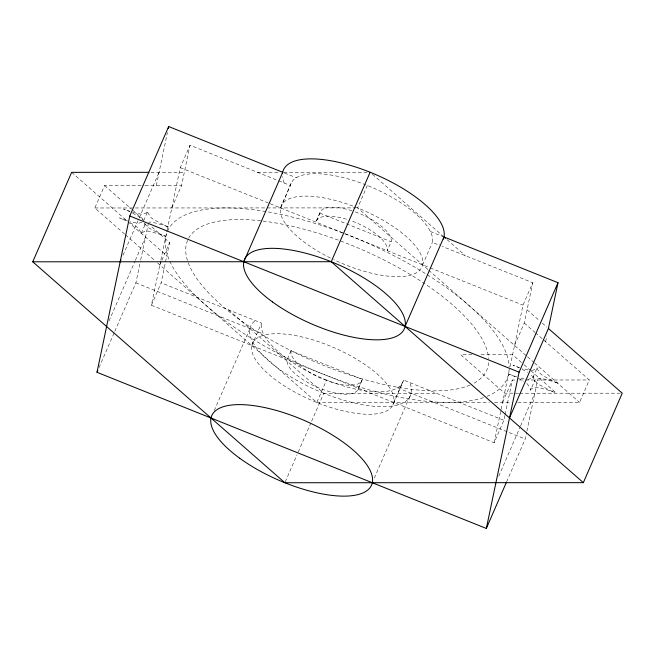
<?xml version="1.0" encoding="UTF-8"?>
<svg xmlns="http://www.w3.org/2000/svg" width="655" height="655" viewBox="0 0 655 655"><rect width="100%" height="100%" fill="white"/><g stroke="black" fill="none" stroke-linecap="round" stroke-linejoin="round"><path stroke-width="0.49" stroke-dasharray="3.27 2.46" d="M114.822 331.291L135.896 282.837L140.489 260.944M140.694 259.945L148.267 223.83M156.299 185.545L167.418 132.515M504.915 415.475L503.9 420.305L494.148 442.731L151.395 305.246L160.688 260.952M160.901 259.945L166.976 230.953M167.189 229.954L180.248 167.655L189.999 145.23L277.728 180.42M151.395 305.246L161.146 282.829L169.596 242.53L150.552 225.836M171.798 207.954L181.55 185.537L189.999 145.23M494.148 442.731L500.952 410.292M501.157 409.31L509.312 370.435M510.147 366.432L523.001 305.132L532.752 282.714L442.256 246.419M505.111 414.5L512.349 380.006L515.379 380.006M514.552 345.439L524.303 323.013L532.752 282.714M506.593 481.867L525.228 438.997L526.685 432.03M526.898 431.039L537.599 379.998M545.631 341.705L546.819 336.04M291.098 183.31L281.462 205.474M392.935 404.905A76.676 28.599 23.5 0 0 298.369 336.162A76.676 28.599 23.5 0 0 277.016 380.891A76.676 28.599 23.5 0 0 392.935 404.905L402.8 382.225M124.663 234.113L94.836 207.979L104.587 185.553L144.133 185.545M123.009 255.253L138.811 218.909M139.212 217.984L159.067 172.322M143.691 220.661L147.784 211.18L147.76 211.786A24.522 9.145 23.5 0 0 147.94 212.932L150.675 217.206A12.592 4.7 23.5 0 0 153.483 219.441L164.094 225.091A55.143 20.567 23.5 0 0 167.32 226.515L169.186 227.293L167.312 226.573A55.143 20.567 23.5 0 0 164.037 225.385L152.877 222.307A12.592 4.7 23.5 0 0 149.643 222.119L148.8 222.217M130.099 222.733L135.29 225.754A12.592 4.7 23.5 0 1 138.099 227.997L140.833 232.271A24.522 9.145 23.5 0 1 141.013 233.417L140.981 234.023L145.082 224.542A24.522 9.145 23.5 0 1 145.68 223.707M109.025 320.925L134.963 261.288M135.364 260.354L145.492 237.061M99.02 367.635L114.42 332.224M159.845 264.947L161.474 261.214M161.883 260.281L169.596 242.53M280.643 207.922L290.386 185.504A76.676 28.599 23.5 0 1 367.349 185.48A76.676 28.599 23.5 0 1 432.365 242.448L438.572 244.937A87.099 32.488 23.5 0 0 439.652 244.086M214.267 410.579L249.932 328.573M251.79 345.512L261.533 323.095L161.146 282.829M316.406 220.874L320.295 211.925M351.981 210.787A38.489 14.353 23.5 0 0 319.886 213.153L315.997 222.102A38.489 14.353 23.5 0 1 348.092 219.728M291.033 350.752L287.144 359.693A38.489 14.353 23.5 0 0 319.771 388.292A38.489 14.353 23.5 0 0 358.408 388.284L362.297 379.335L291.033 350.752A38.489 14.353 23.5 0 0 323.66 379.343A38.489 14.353 23.5 0 0 362.297 379.335M367.349 185.48L357.605 207.897L427.977 269.565M157.552 262.933L316.799 402.481L326.55 380.064A76.676 28.599 23.5 0 0 403.505 380.039L503.9 420.305M285.277 481.81L297.034 454.791M298.246 451.991L310.806 423.105M311.616 421.239L323.775 393.287A87.099 32.488 23.5 0 0 409.719 382.528M355.305 211.917A38.489 14.353 23.5 0 1 391.15 241.744L387.261 250.685A38.489 14.353 23.5 0 0 351.416 220.866M357.99 389.504L361.879 380.563M422.614 264.866L432.365 242.448M393.761 402.465L403.505 380.039M374.324 478.06L411.193 393.262M502.598 402.424L512.349 380.006M527.684 379.343A12.592 4.7 23.5 0 0 528.642 379.319L532.613 377.73A24.522 9.145 23.5 0 0 533.203 376.895L537.305 367.414L537.272 368.02A24.522 9.145 23.5 0 0 537.46 369.166L540.195 373.44A12.592 4.7 23.5 0 0 542.995 375.683L553.614 381.333A55.143 20.567 23.5 0 0 556.84 382.757L558.707 383.535L556.84 382.757A55.143 20.567 23.5 0 0 553.549 381.619L542.397 378.541A12.592 4.7 23.5 0 0 539.163 378.361L535.2 379.949A24.522 9.145 23.5 0 0 534.603 380.776L534.39 381.308L534.423 380.702A24.522 9.145 23.5 0 0 534.243 379.564L531.508 375.29A12.592 4.7 23.5 0 0 530.706 374.554M526.817 383.502A12.592 4.7 23.5 0 1 527.611 384.231L530.353 388.505A24.522 9.145 23.5 0 1 530.534 389.651L530.501 390.257L534.603 380.776M498.766 476.16L520.242 426.765M520.643 425.84L534.832 393.221M517.786 402.424L579.56 402.407L589.312 379.982L535.725 333.027M145.082 224.542L144.878 225.033L144.902 224.469A24.522 9.145 23.5 0 0 144.722 223.322M533.203 376.895L533.416 376.363L533.383 376.969A24.522 9.145 23.5 0 0 533.571 378.115L536.306 382.389A12.592 4.7 23.5 0 0 539.106 384.624L549.717 390.274A55.143 20.567 23.5 0 0 552.951 391.698L554.818 392.476L552.935 391.755A55.143 20.567 23.5 0 0 549.66 390.568L538.508 387.49A12.592 4.7 23.5 0 0 535.274 387.302L531.303 388.89A24.522 9.145 23.5 0 0 530.714 389.725M141.914 222.364L139.13 223.077A12.592 4.7 23.5 0 1 135.896 222.897L130.337 221.603M150.937 172.322L184.325 172.314M257.448 172.29L279.677 172.281M283.721 172.281L367.078 172.257M145.148 185.545L181.55 185.537M94.836 207.979L134.332 207.963M135.348 207.963L355.575 207.897M471.911 354.732L460.727 354.74L504.546 393.139L518.67 393.229M481.073 354.732L512.603 354.723L523.37 364.155M519.423 380.006L524.467 380.006M525.482 379.998L589.312 379.982M228.595 309.88L323.775 393.287L436.451 393.254M519.677 393.229L620.219 393.197M316.799 402.481L489.375 402.432M494.459 402.432L510.703 402.424M528.004 369.952L522.289 368.462M524.106 378.901L519.857 377.845M132.768 212.228L139.785 213.948A12.592 4.7 23.5 0 0 143.019 214.128L146.982 212.548A24.522 9.145 23.5 0 0 147.58 211.712M127.447 220.719L124.737 219.818A55.143 20.567 23.5 0 1 121.462 218.631L119.578 217.902L121.453 218.68A55.143 20.567 23.5 0 1 124.679 220.105L125.965 220.702M516.959 376.961L514.257 376.052A55.143 20.567 23.5 0 1 510.982 374.865L509.099 374.144L510.982 374.865A55.143 20.567 23.5 0 1 514.2 376.347L516.836 377.575M129.944 211.319L128.634 210.869A55.143 20.567 23.5 0 1 125.351 209.682L123.476 208.961L125.351 209.682A55.143 20.567 23.5 0 1 128.568 211.156L129.854 211.753M519.464 367.553L518.146 367.103A55.143 20.567 23.5 0 1 514.871 365.924L512.988 365.195L514.863 365.973A55.143 20.567 23.5 0 1 518.089 367.398L519.374 367.995M284.516 173.01L296.281 177.726M430.392 231.518L443.067 236.602M278.653 180.788L290.386 185.504M319.886 213.153L391.15 241.744M180.248 167.655L269.279 203.361M270.22 203.746L429.246 267.527M430.188 267.903L523.001 305.132M135.896 282.837L263.506 334.017M397.618 387.809L525.228 438.997M522.109 369.314L527.512 372.286M518.22 378.262L523.623 381.226M132.588 213.072L139.179 216.813A12.592 4.7 23.5 0 1 141.988 219.048L143.232 220.44M372.433 174.279L443.198 236.291M447.021 239.64L465.304 255.655M527.07 309.79L539.261 320.475M542.307 323.144L546.884 327.148M524.303 323.013L534.963 332.363M428.738 270.237L526.792 356.156M527.553 356.828L533.669 362.19M534.439 362.862L579.56 402.407M524.139 364.827L530.288 370.214M531.058 370.894L556.431 393.123M104.587 185.553L131.409 209.06M132.171 209.731L144.436 220.473M71.649 172.347L127.029 220.882M127.799 221.554L166.828 255.753M125.432 234.785L154.498 260.256M144.706 223.486L146.785 226.147A12.592 4.7 23.5 0 0 149.594 228.39L160.205 234.04A55.143 20.567 23.5 0 0 163.431 235.464L165.297 236.242L163.431 235.464A55.143 20.567 23.5 0 0 160.139 234.326L148.988 231.248A12.592 4.7 23.5 0 0 145.754 231.068L141.791 232.656A24.522 9.145 23.5 0 0 141.193 233.483M488.581 362.682A163.038 60.809 23.5 0 1 471.788 384.313M470.036 385.099A163.038 60.809 23.5 0 1 223.511 306.982A163.038 60.809 23.5 0 1 281.83 224.067A163.038 60.809 23.5 0 1 488.614 358.678M509.164 368.847A185.119 69.045 23.5 0 1 487.099 396.3M483.529 397.61A185.119 69.045 23.5 0 1 203.705 303.355A185.119 69.045 23.5 0 1 278.768 213.98A185.119 69.045 23.5 0 1 509.172 367.078M531.573 370.394A12.592 4.7 23.5 0 0 532.54 370.37L536.502 368.781A24.522 9.145 23.5 0 0 537.1 367.954M323.775 393.287A87.099 32.488 23.5 0 1 255.327 320.606M326.55 380.064A76.676 28.599 23.5 0 1 261.533 323.095M284.18 183.007A87.099 32.488 23.5 0 1 282.485 176.555M330.382 258.029A76.676 28.599 23.5 0 1 302.512 196.181A76.676 28.599 23.5 0 1 420.584 253.829A76.676 28.599 23.5 0 1 333.747 259.675"/><path stroke-width="0.98" d="M506.184 482.8L486.329 528.462L96.997 372.294L129.772 216.003L168.671 126.538L282.706 172.281L243.807 261.738M168.253 128.536L168.671 126.538M486.329 528.462L519.104 372.163L558.003 282.706L443.967 236.963L405.068 326.427M509.508 417.939L548.407 328.482L558.003 282.706M548.407 328.482L622.25 393.197L583.351 482.653L284.876 482.743L32.75 261.803L71.649 172.347L148.906 172.322M120.168 261.779L120.978 259.912M96.997 372.294L97.808 370.427M32.75 261.803L331.225 261.713L370.124 172.257M129.772 216.003L519.104 372.163M443.967 236.963L445.498 238.305M331.225 261.713L583.351 482.653M282.518 173.436A87.099 32.488 23.5 0 1 371.557 172.83A87.099 32.488 23.5 0 1 443.296 239.165M239.681 458.222A87.099 32.488 23.5 0 0 371.36 485.494A87.099 32.488 23.5 0 0 263.94 407.41A87.099 32.488 23.5 0 0 239.681 458.222M272.464 301.922A87.099 32.488 23.5 0 0 404.135 329.203A87.099 32.488 23.5 0 0 296.723 251.119A87.099 32.488 23.5 0 0 272.464 301.922"/></g></svg>
